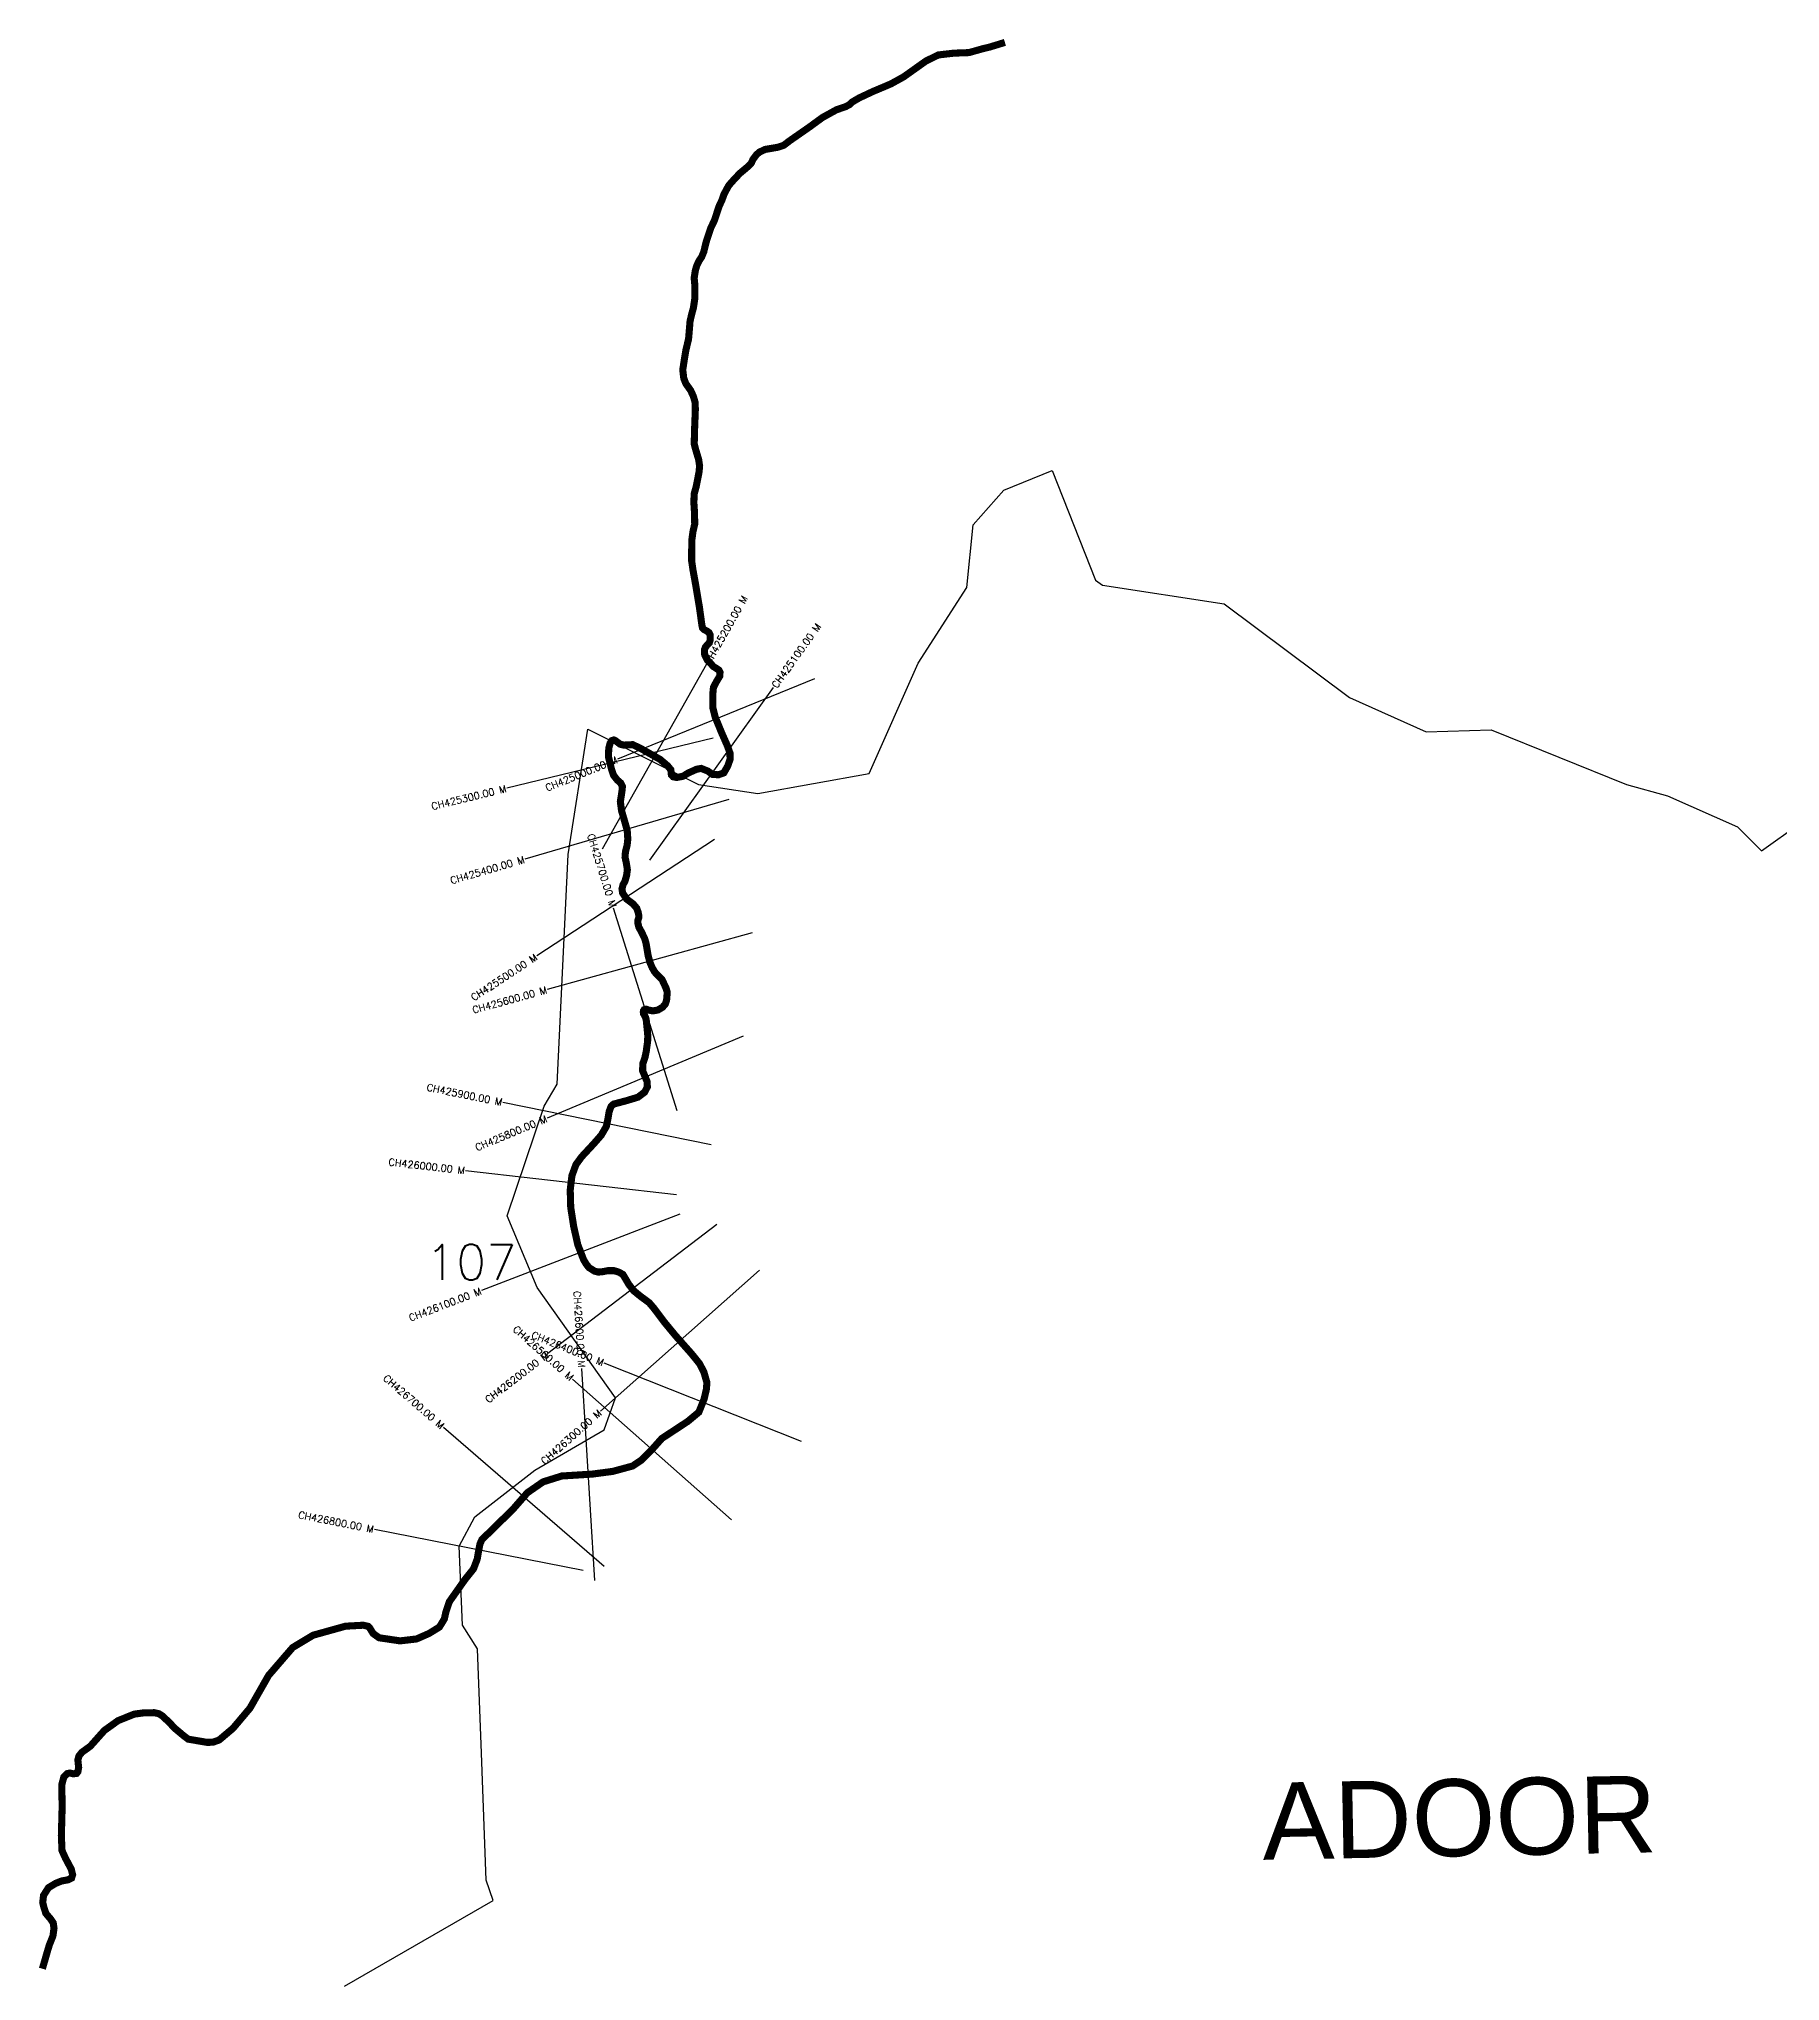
# Model space of a CAD drawing. Header units: metres. Extents: x 306525 to 311442, y 1924002 to 1928295.
# Drawn here: x 306525 to 308984, y 1925552 to 1928295 of the extents above; entities that cross this region are included whole.
import ezdxf
from ezdxf.enums import TextEntityAlignment as Align

# ---------------------------------------------------------------- set-up
doc = ezdxf.new("R2010")
doc.units = ezdxf.units.M
for name, color, linetype in [('CS', 134, 'Continuous'), ('CSMark', 6, 'Continuous'), ('UNPROTECTED', 10, 'Continuous'), ('VILLAGE NAME', 250, 'Continuous')]:
    doc.layers.add(name, color=color, linetype=linetype)
doc.styles.get("Standard").update_dxf_attribs({"font": 'simplex.shx'})

msp = doc.modelspace()

# ---------------------------------------------------------------- linework, layer by layer
at = {"color": 6, "flags": 128}
for points in [[(306956.6, 1925545.3), (307166.4, 1925666.3), (307156.7, 1925694.7), (307149.8, 1925874.3), (307144.2, 1926021.6), (307122.9, 1926054.9), (307118.5, 1926166.4), (307140.7, 1926207.8), (307225.1, 1926273.7), (307323, 1926330.6), (307339, 1926375.8), (307228.6, 1926531.7), (307186.2, 1926633), (307238.2, 1926787.6), (307256.6, 1926818.8), (307272.2, 1927143), (307300.3, 1927320), (307456.1, 1927242.1), (307540.3, 1927229.4), (307697.4, 1927257.6), (307766.6, 1927413.5), (307835, 1927520.1), (307844, 1927608.5), (307887.4, 1927657.8), (307955.8, 1927685.5), (308017.1, 1927530.6), (308026.9, 1927523.6), (308198.4, 1927497.2), (308375.3, 1927364.8), (308483.8, 1927316.3), (308575.7, 1927319.3)], [(308575.7, 1927319.3), (308766.5, 1927242.1), (308824.4, 1927226), (308923.2, 1927182.1), (308957.4, 1927148.4), (309011.6, 1927186.7)]]:
    msp.add_lwpolyline(points, dxfattribs=at)
at = {"layer": 'CS'}
for p, q in [((307320.6, 1927151.2), (307468.2, 1927412.4)), ((307619.9, 1927391.2), (307342.1, 1927277.8)), ((307387.5, 1927135.2), (307562.3, 1927379)), ((307477.2, 1927307.4), (307185.7, 1927236.6)), ((307499.2, 1927220.9), (307211.3, 1927136.7)), ((307479, 1927164.3), (307228, 1927000)), ((307426.1, 1926781.3), (307336.5, 1927067.6)), ((307531.9, 1927032.7), (307242.8, 1926952.5)), ((307519.6, 1926886.4), (307242.7, 1926770.9)), ((307474.1, 1926733.4), (307180, 1926793)), ((307425.4, 1926662.5), (307127.4, 1926696.7)), ((307430.1, 1926635.3), (307150.1, 1926527.6)), ((307482, 1926620.9), (307243.8, 1926438.5)), ((307542.6, 1926556), (307317.9, 1926357.2)), ((307309.9, 1926118.2), (307291.5, 1926417.6)), ((307601.7, 1926314.1), (307323, 1926425)), ((307502.9, 1926203.5), (307278.5, 1926402.5)), ((307323, 1926138), (307096.1, 1926334.3)), ((307293.3, 1926132), (306998.9, 1926190))]:
    msp.add_line(p, q, dxfattribs=at)
at = {"layer": 'UNPROTECTED', "const_width": 10, "flags": 128}
msp.add_lwpolyline([(307889, 1928289.8), (307867.4, 1928283.2), (307857.8, 1928280.9), (307838.2, 1928275.4), (307816.8, 1928274.6), (307795.1, 1928272.1), (307777.6, 1928263.6), (307759.3, 1928250.6), (307746.1, 1928241.2), (307728, 1928231.2), (307717.8, 1928226.9), (307702.4, 1928220.4), (307683.2, 1928211.4), (307673.5, 1928205.7), (307669.7, 1928202.1), (307664, 1928199), (307651, 1928194.6), (307631.3, 1928183.7), (307612.8, 1928170.2), (307584.9, 1928150.8), (307576.5, 1928144.4), (307567.7, 1928141.6), (307550.5, 1928138.7), (307542.5, 1928135), (307538.2, 1928131.3), (307533.3, 1928124.7), (307530.9, 1928119.5), (307526.4, 1928114.7), (307514.6, 1928104.8), (307502.9, 1928092.3), (307499.1, 1928087.8), (307495.9, 1928082.1), (307492.2, 1928075.1), (307489.7, 1928067.7), (307485.3, 1928058.2), (307482.7, 1928050.4), (307479, 1928038.9), (307473.6, 1928027.6), (307470.1, 1928017.1), (307467, 1928007.5), (307463.8, 1927994.2), (307460.9, 1927987.1), (307457, 1927981.2), (307453.7, 1927974.2), (307451.8, 1927967.4), (307450.2, 1927957), (307451, 1927948.7), (307451.1, 1927928), (307449.2, 1927915.2), (307446.8, 1927906.4), (307444.4, 1927896.2), (307443.7, 1927887.6), (307442.3, 1927871), (307438.6, 1927855.6), (307436.4, 1927842.5), (307434.1, 1927827.5), (307435.5, 1927815.6), (307438.4, 1927808.1), (307445.4, 1927798.2), (307449.1, 1927790), (307451.5, 1927781.7), (307451.9, 1927772.1), (307450.7, 1927740.8), (307450.3, 1927722.7), (307452.5, 1927714.3), (307456.6, 1927700.6), (307457.9, 1927691.7), (307457.1, 1927683.2), (307453.1, 1927662.7), (307450.2, 1927652.3), (307449.8, 1927639.9), (307450.7, 1927625.7), (307451, 1927609.8), (307448.4, 1927598.5), (307447, 1927587.6), (307446.7, 1927573.3), (307446.7, 1927557.4), (307448.6, 1927544.5), (307451.9, 1927526.3), (307457.6, 1927492.5), (307461.1, 1927467.1), (307462, 1927463), (307464.3, 1927460.6), (307468, 1927458.8), (307471.2, 1927456.4), (307472.8, 1927453), (307472.9, 1927446.4), (307471.6, 1927441.9), (307466.3, 1927436.4), (307464.7, 1927432.2), (307465.1, 1927425), (307469, 1927417.4), (307477.6, 1927408.4), (307485.1, 1927403.6), (307486.7, 1927400.6), (307486.4, 1927395.1), (307481.3, 1927386.6), (307477.4, 1927379), (307476.4, 1927368.1), (307476.7, 1927349.9), (307479.9, 1927337.2), (307489.2, 1927314.5), (307497, 1927296.9), (307500.8, 1927286.3), (307500.9, 1927277.5), (307497.7, 1927268.2), (307492.1, 1927258.4), (307484.5, 1927255.7), (307476.1, 1927256.3), (307469.4, 1927261), (307460.1, 1927264.7), (307453.6, 1927263.5), (307442, 1927258.3), (307434.2, 1927253.5), (307425.4, 1927251.9), (307420.5, 1927252.9), (307418, 1927255.7), (307417.3, 1927262.8), (307412.7, 1927268.4), (307402.1, 1927277.4), (307376.3, 1927292), (307363.7, 1927298.2), (307357.9, 1927298.1), (307350.8, 1927297.6), (307345.7, 1927298.9), (307338.9, 1927304), (307336.7, 1927304.9), (307334, 1927304), (307331.6, 1927300.5), (307329.6, 1927293), (307329.2, 1927281), (307333.4, 1927264), (307336.3, 1927255.1), (307341.6, 1927248.3), (307346.4, 1927244.2), (307348.9, 1927239.3), (307348.2, 1927231.9), (307346, 1927217.8), (307347.6, 1927205.3), (307352, 1927190.1), (307355.7, 1927177.1), (307356.5, 1927165), (307355.6, 1927156.3), (307353.2, 1927147.1), (307352.6, 1927139.3), (307354.5, 1927130.7), (307355.9, 1927121.7), (307354.8, 1927113.4), (307352.4, 1927105.2), (307349.8, 1927100.6), (307348.3, 1927094.7), (307349.2, 1927088.7), (307354.7, 1927080.4), (307364, 1927073.3), (307369, 1927067.5), (307371, 1927062), (307372, 1927057.1), (307371.9, 1927053.6), (307370.8, 1927050.2), (307370.8, 1927046), (307372.1, 1927040.5), (307376, 1927033.5), (307378.6, 1927028), (307380.3, 1927024.4), (307382.2, 1927018.1), (307383.7, 1927009.3), (307385.3, 1927000), (307387.8, 1926990.7), (307391, 1926983.2), (307394.5, 1926977.2), (307399.6, 1926971.9), (307404.8, 1926966.7), (307407.8, 1926960.2), (307410.4, 1926954.6), (307412.2, 1926948.9), (307411.3, 1926937.5), (307409.6, 1926932.2), (307405.5, 1926927.4), (307399.1, 1926923.6), (307392, 1926922.3), (307385.8, 1926923.5), (307382.6, 1926924.7), (307381.4, 1926924.5), (307379.5, 1926923.9), (307378.7, 1926922.6), (307378.4, 1926920.9), (307378.7, 1926918.3), (307380.5, 1926915.4), (307381.8, 1926912.5), (307382.6, 1926909), (307383.9, 1926896.2), (307384.7, 1926887.5), (307384.5, 1926879.5), (307382.6, 1926865.6), (307380.7, 1926856.3), (307377.7, 1926847.8), (307377.4, 1926837.8), (307380.7, 1926829.9), (307383.8, 1926822.4), (307384.1, 1926815), (307380.4, 1926807.7), (307370.9, 1926800.5), (307354.5, 1926795.5), (307336.4, 1926790.7), (307332.9, 1926787.5), (307330.1, 1926779.9), (307328.6, 1926770.6), (307326.2, 1926759.2), (307319, 1926746.8), (307308.6, 1926734.9), (307291.4, 1926716.4), (307283.3, 1926705.3), (307277.6, 1926689.7), (307275.2, 1926669.4), (307275.9, 1926644.9), (307280.1, 1926617.9), (307285.9, 1926592.2), (307294, 1926571.2), (307297.6, 1926565.1), (307301.5, 1926560), (307309.5, 1926554.9), (307314.6, 1926553.6), (307319.4, 1926553.8), (307328.2, 1926555.5), (307337.1, 1926555.5), (307344, 1926553.4), (307349.6, 1926550.2), (307357.9, 1926536.2), (307364.8, 1926527.2), (307374.5, 1926519.3), (307386.7, 1926510.3), (307393.1, 1926502.8), (307407.6, 1926483.5), (307424, 1926463.6), (307446.6, 1926438.1), (307458, 1926424), (307464, 1926412.1), (307468.2, 1926397.6), (307467.4, 1926387.7), (307464.1, 1926373.8), (307456.8, 1926355.7), (307441.2, 1926342.7), (307404.5, 1926318.6), (307389.3, 1926301.5), (307375.7, 1926288), (307363.3, 1926279.7), (307335.2, 1926272.1), (307306.4, 1926268.3), (307263.3, 1926265.6), (307236.8, 1926257.3), (307214.6, 1926241.9), (307194.5, 1926218.8), (307161.3, 1926186.3), (307150.5, 1926175.8), (307147.8, 1926169.8), (307145.5, 1926157.9), (307143.9, 1926148.3), (307138.6, 1926134.4), (307126.3, 1926119), (307104.6, 1926088.2), (307099.7, 1926073.9), (307097.5, 1926063.8), (307090.5, 1926052.3), (307075.9, 1926043.3), (307058.2, 1926035.5), (307035, 1926032.8), (307005.3, 1926037.2), (306997, 1926043.1), (306992.1, 1926051), (306990, 1926053.3), (306983, 1926054.9), (306957.8, 1926053.5), (306912.2, 1926040.8), (306883.3, 1926023.4), (306873.6, 1926012.2), (306849.3, 1925984), (306823, 1925937.8), (306799.1, 1925909.4), (306779.6, 1925892.9), (306770.7, 1925889.7), (306762.5, 1925889.5), (306735.8, 1925894), (306729.3, 1925898.9), (306716.3, 1925909.8), (306709.1, 1925917.7), (306698.9, 1925927.1), (306694.3, 1925930), (306687.8, 1925931.4), (306673.3, 1925931.2), (306659.7, 1925929.4), (306636.8, 1925920.2), (306617.4, 1925906.3), (306597.5, 1925884), (306585.6, 1925875.4), (306581.5, 1925870.2), (306580, 1925864.7), (306581.1, 1925854), (306580, 1925848.1), (306578.2, 1925845.7), (306573.3, 1925845.1), (306568.8, 1925846.2), (306565.1, 1925845.4), (306560.1, 1925840.3), (306557.3, 1925829.6), (306557.8, 1925798.4), (306556.7, 1925757.6), (306557.6, 1925736.7), (306562.5, 1925725.9), (306570.7, 1925710.4), (306572.6, 1925702.6), (306571.1, 1925697.8), (306566, 1925695.4), (306557.1, 1925693.8), (306548.6, 1925690.4), (306538.5, 1925684.3), (306531.5, 1925673.3), (306530.4, 1925663.3), (306532, 1925656.9), (306534.7, 1925648.2), (306541.9, 1925639.6), (306545.2, 1925634.6), (306546.3, 1925627), (306544.8, 1925616.1), (306539.8, 1925603.6), (306537.4, 1925595.8), (306531.1, 1925574), (306529.9, 1925569.9)], dxfattribs=at)

# ---------------------------------------------------------------- texts
at = {"insert": (307071, 1926592.6), "char_height": 50, "attachment_point": 1}
msp.add_mtext_dynamic_manual_height_columns('107', width=70.183, gutter_width=1, heights=[0], dxfattribs=at)
at = {"layer": 'CSMark'}
for s, rotation, p in [('CH425200.00 M', 60.5356, (307468.7, 1927413.2)), ('CH425100.00 M', 54.3601, (307562.9, 1927379.8))]:
    msp.add_text(s, height=10, rotation=rotation, dxfattribs=at).set_placement(p, align=Align.MIDDLE_LEFT)
for s, rotation, p in [('CH425000.00 M', 22.1915, (307341.2, 1927277.5)), ('CH425300.00 M', 13.6567, (307184.7, 1927236.4)), ('CH425700.00 M', 287.3753, (307336.2, 1927068.6)), ('CH425400.00 M', 16.2953, (307210.3, 1927136.4)), ('CH425500.00 M', 33.2219, (307227.2, 1926999.4)), ('CH425600.00 M', 15.5004, (307241.8, 1926952.2)), ('CH425900.00 M', 348.5342, (307179.1, 1926793.2)), ('CH425800.00 M', 22.6361, (307241.8, 1926770.5)), ('CH426000.00 M', 353.4637, (307126.4, 1926696.8)), ('CH426100.00 M', 21.0372, (307149.1, 1926527.2)), ('CH426600.00 M', 273.5115, (307291.5, 1926418.6)), ('CH426500.00 M', 318.4289, (307277.7, 1926403.2)), ('CH426400.00 M', 338.2931, (307322.1, 1926425.4)), ('CH426200.00 M', 37.4371, (307243, 1926437.9)), ('CH426700.00 M', 319.1274, (307095.4, 1926334.9)), ('CH426300.00 M', 41.4949, (307317.2, 1926356.6)), ('CH426800.00 M', 348.8647, (306997.9, 1926190.2))]:
    msp.add_text(s, height=10, rotation=rotation, dxfattribs=at).set_placement(p, align=Align.MIDDLE_RIGHT)
at = {"layer": 'VILLAGE NAME', "insert": (308251.3, 1925832.3), "char_height": 108.748, "attachment_point": 1, "rotation": 1.1028}
msp.add_mtext_dynamic_manual_height_columns('{\\fArial|b0|i0|c0|p34;ADOOR}', width=1571.314, gutter_width=543.7, heights=[0], dxfattribs=at)

doc.saveas('drawing.dxf')
